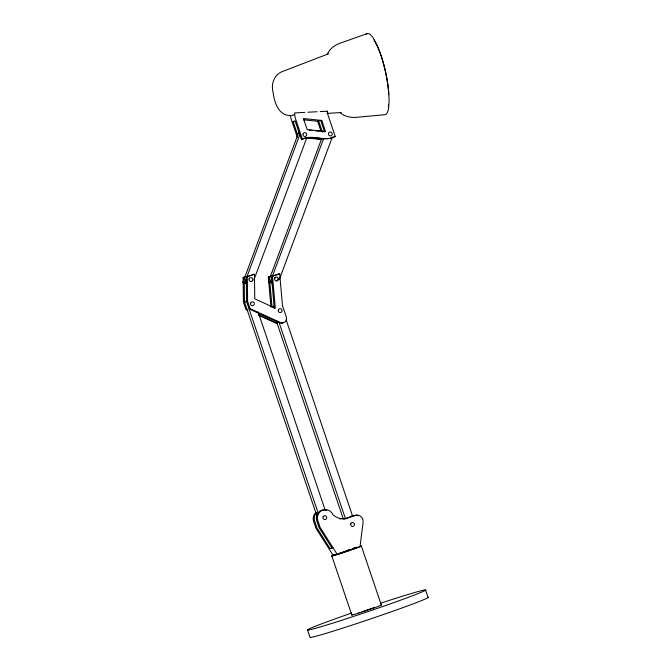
<?xml version="1.0" encoding="UTF-8"?>
<svg xmlns="http://www.w3.org/2000/svg" width="671" height="671" viewBox="0 0 671 671"><rect width="100%" height="100%" fill="white"/><g stroke="black" fill="none" stroke-linecap="round" stroke-linejoin="round"><path stroke-width="1.01" d="M388.366 106.295L388.509 104.45M246.45 283.791L242.894 282.374L298.805 132.086M242.894 282.374L244.982 281.971L300.155 133.646M253.915 279.891L306.89 137.471M271.965 283.187L268.408 281.77L321.761 138.369M268.408 281.77L270.497 281.367L323.481 138.939M279.421 279.295L332.405 136.867M327.364 54.099C329.469 49.117 334.225 45.628 339.073 43.54L367.364 33.55M327.188 111.73L327.356 111.193L320.193 111.571M249.218 278.691L249.486 278.272M252.363 280.847L252.631 280.419M274.733 278.096L275.001 277.668M293.839 114.707L292.741 115.605L291.516 115.16M354.112 548.593L355.387 548.006L354.313 548.215M339.056 553.357L338.134 553.743L345.54 551.176L344.5 551.377M328.605 53.772L283.103 71.269C274.28 74.07 270.639 84.093 273.147 92.581C274.313 102.227 278.431 115.378 290.191 115.597M374.091 607.616L361.988 611.809M350.816 549.817L346.387 551.352M297.832 135.492L293.152 121.652L294.946 121.032M303.359 119.79L317.626 121.258L320.461 120.436M293.152 121.652L295.24 121.25L301.48 139.694C312.149 133.554 324.529 142.747 335.215 136.406L327.725 114.271L327.423 111.269M301.48 139.694C312.166 133.353 324.546 142.546 335.215 136.406M247.834 310.379L245.93 309.507L243.43 302.126L243.112 277.509L244.907 276.888M318.423 513.818L246.567 301.522L246.24 276.897L254.46 274.213L254.779 298.83L275.32 308.199L272.501 276.2L279.673 273.718L282.491 305.716L286.358 317.123A4.437 4.32 79 0 1 280.553 322.583L250.107 308.694L247.607 301.321L247.289 276.695L254.46 274.213M270.967 306.949L268.325 277.014L271.017 276.083M268.325 277.014L271.168 276.192M274.229 305.968L271.545 306.899L273.634 306.496L274.305 308.475L271.461 276.402L279.673 273.718M246.265 301.304L244.479 301.925L317.006 516.209M344.248 518.968L354.036 515.58A6.249 6.089 79 0 1 358.088 515.63M316.335 512.921A8.362 8.144 79 0 0 314.523 520.713L317.022 528.085L330.023 548.559L332.908 547.561M316.024 512.409A8.362 8.144 79 0 0 313.483 520.914L315.974 528.295L333.135 555.32L335.03 554.665M346.387 550.723L349.23 549.742M352.074 548.752L354.909 547.771M346.471 550.857L349.247 549.893M353.936 548.266L356.905 547.242L355.856 547.444M338.243 554.028L347.628 550.774M352.258 549.163L355.043 548.199M337.312 554.506L360.033 546.63L363.12 522.155A6.249 6.089 79 0 0 355.076 515.37L345.297 518.767A16.423 15.987 79 0 1 333.009 514.774A8.362 8.144 79 0 0 322.835 510.061A8.362 8.144 79 0 0 317.651 520.1L320.151 527.481L337.312 554.506L333.135 555.32M342.713 552.56L344.114 552.107M340.222 553.34L342.009 552.787M358.842 612.757L360.201 612.363M276.578 280.897L277.878 280.243L278.23 278.339M321.795 120.444L320.755 120.646L324.504 131.717L325.544 131.516L321.795 120.444L303.451 118.557L307.201 129.629L325.544 131.516M243.112 277.509L244.16 277.308L244.194 280.386M246.24 276.897L247.289 276.695M271.461 276.402L272.501 276.2M246.567 301.522L244.479 301.925L244.219 282.432M330.023 548.559L332.111 548.157L319.111 527.683L316.611 520.302A8.362 8.144 79 0 1 326.811 510.203M326.894 113.424L341.38 112.502M304.835 112.384L294.594 112.921L295.03 117.358L302.529 139.493M307.905 112.216L317.115 111.73M309.214 130.149L312.275 130.459M315.328 130.77L319.404 131.189M321.443 131.399L324.504 131.717M306.563 137.614L321.854 139.182M306.546 137.924L321.828 139.493M270.497 281.367L272.275 282.072M244.982 281.971L246.76 282.676M249.058 308.895L279.505 322.785A4.437 4.32 79 0 0 283.506 322.525M258.394 314.514L277.425 323.187M258.301 315.152L276.377 323.388A4.437 4.32 79 0 0 277.173 323.665M340.096 112.636C344.106 116.251 349.851 117.601 355.144 117.433L385.02 114.699A42.466 9.713 77.7 0 0 388.551 108.341L389.105 101.514L388.777 92.824A41.099 9.394 77.7 0 0 379.954 52.246L376.624 44.135L373.269 38.071A42.466 9.713 77.7 0 0 365.854 34.489M373.94 40L377.11 45.72L380.247 53.378A38.767 8.866 77.7 0 1 388.576 91.65L388.694 94.72M318.666 121.057L322.415 132.12M317.626 121.258L321.057 131.407M297.37 137.421L290.862 118.171L290.593 115.479M425.607 590.086L428.106 597.458M286.173 319.874L352.636 516.234M361.342 545.993L381.321 605.016M279.002 322.365L345.464 518.725M276.242 320.788L343.376 519.128M258.1 311.931L325.259 510.346M331.826 555.957L351.805 614.98M307.519 629.918L310.019 637.291A62.344 1.954 -18.7 0 0 371.591 618.587A62.344 1.954 -18.7 0 0 427.771 597.299M269.373 276.813L269.641 279.908M269.826 281.971L272.007 306.739M380.91 605.024A15.584 0.486 -18.7 0 1 366.232 610.627A15.584 0.486 -18.7 0 1 352.392 614.644M360.931 546.001A15.584 0.486 -18.7 0 1 344.332 552.25A15.584 0.486 -18.7 0 1 333.965 554.967M380.331 603.33A62.344 1.954 -18.7 0 1 415.466 594.623A62.344 1.954 -18.7 0 1 318.348 627.494A62.344 1.954 -18.7 0 1 351.629 613.042M351.906 515.932A6.249 6.089 79 0 1 353.961 515.965M351.948 515.982A6.249 6.089 79 0 1 353.978 515.655M340.952 518.977A16.423 15.987 79 0 1 339.861 518.826M303.091 133.848A1.946 1.896 79 0 0 305.171 136.481A1.946 1.896 79 0 0 306.337 133.344A1.946 1.896 79 0 0 303.091 133.848M328.605 133.252A1.946 1.896 79 0 0 330.686 135.886A1.946 1.896 79 0 0 331.851 132.741A1.946 1.896 79 0 0 328.605 133.252M350.832 523.632A1.946 1.896 79 0 0 352.678 526.441A1.946 1.896 79 0 0 354.112 523.422A1.946 1.896 79 0 0 350.832 523.632M278.448 309.776A1.946 1.896 79 0 0 280.293 312.585A1.946 1.896 79 0 0 281.728 309.566A1.946 1.896 79 0 0 278.448 309.776M274.665 278.247A1.946 1.896 79 0 0 276.746 280.881A1.946 1.896 79 0 0 277.911 277.744A1.946 1.896 79 0 0 274.665 278.247M249.151 278.851A1.946 1.896 79 0 0 251.231 281.485A1.946 1.896 79 0 0 252.397 278.339A1.946 1.896 79 0 0 249.151 278.851M250.736 302.898A1.946 1.896 79 0 0 252.581 305.708A1.946 1.896 79 0 0 254.015 302.688A1.946 1.896 79 0 0 250.736 302.898M323.12 516.754A1.946 1.896 79 0 0 324.965 519.555A1.946 1.896 79 0 0 326.4 516.536A1.946 1.896 79 0 0 323.12 516.754"/></g></svg>
